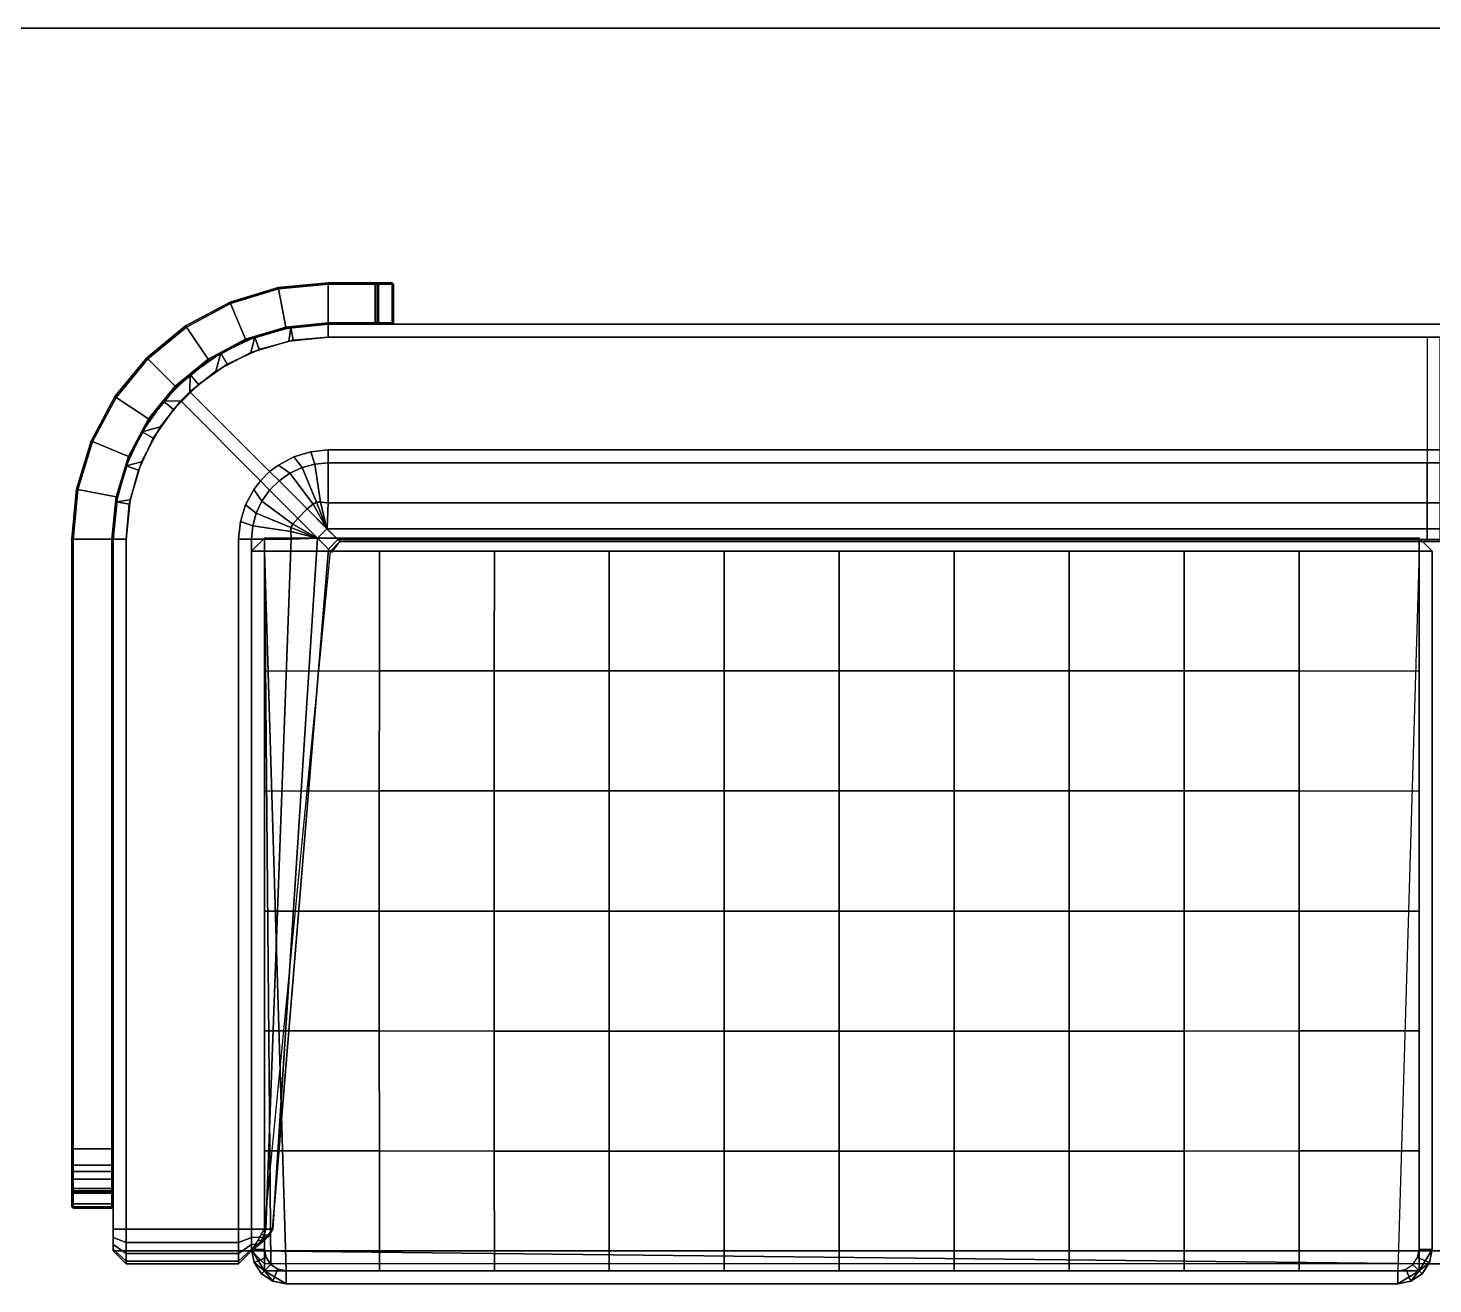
# Model space of a CAD drawing. Header units: feet. Extents: x 1888 to 2477, y 2252 to 2616.
# Drawn here: x 1942.12 to 1989.52, y 2399.86 to 2442.23 of the extents above; entities that cross this region are included whole.
import ezdxf
from ezdxf.enums import TextEntityAlignment as Align

# ---------------------------------------------------------------- set-up
doc = ezdxf.new("R2010")
doc.units = ezdxf.units.FT
for name, color, linetype in [('A-FURN-3-NODE', 7, 'Continuous'), ('A-FURN-3-SEAT-CUSHION', 96, 'Continuous'), ('A-FURN-3-SEAT-CUSHION-SEAM', 98, 'Continuous'), ('A-FURN-3-SEAT-FRAME', 254, 'Continuous'), ('A-FURN-3-SEAT-FRAME-TRIM', 250, 'Continuous'), ('A-FURN-HAWORTH-ATT', 7, 'Continuous')]:
    doc.layers.add(name, color=color, linetype=linetype)
doc.styles.get("Standard").update_dxf_attribs({"font": 'arial.ttf'})

# ---------------------------------------------------------------- blocks, each defined once
blk = doc.blocks.new('sofa')
at = {"layer": 'A-FURN-3-NODE'}
for p in [(-30.33, 27.193, -0.92), (-38.406, 20.973, -0.92), (-38.406, 1.645, -0.92)]:
    blk.add_point(p, dxfattribs=at)
at = {"layer": 'A-FURN-3-SEAT-CUSHION'}
for points in [[(22.225, 27.193, 26.216), (22.225, 27.193, 3.869), (-22.975, 27.193, 3.869), (-22.975, 27.193, 26.216)], [(-0.6, 21.004, 14.234), (-0.6, 21.004, 8.484), (-34.031, 21.004, 8.484), (-34.031, 21.004, 14.234)], [(-33.406, -0.208, 8.109), (-34.031, 20.629, 8.109), (-0.6, 20.629, 8.109), (-1.225, -0.208, 8.109)], [(-34.031, 20.629, 8.109), (-33.406, -0.208, 8.109), (-33.645, -0.161, 8.109), (-33.848, -0.025, 8.109)], [(-33.848, -0.025, 8.109), (-33.984, 0.178, 8.109), (-34.031, 0.417, 8.109), (-34.031, 20.629, 8.109)], [(-34.031, 0.375, 3.494), (-34.406, 0.375, 3.869), (-34.781, 0.375, 3.494), (-34.031, 0.375, 3.494)], [(-34.406, 0.375, 3.869), (-0.375, 0, 3.869), (-0.375, 0, 8.109), (-34.406, 0.375, 8.109)]]:
    blk.add_3dface(points, dxfattribs=at)
for points, invisible_edges in [([(34.734, 26.035, 3.494), (-35.109, 26.035, 3.494), (-34.185, 26.466, 3.494), (33.81, 26.466, 3.494)], 5), ([(-33.326, 26.706, 26.591), (-34.423, 26.373, 26.591), (-33.175, 23.357, 26.591), (-32.691, 23.505, 26.591)], 10), ([(33.81, 26.466, 3.494), (-34.185, 26.466, 3.494), (-33.201, 26.729, 3.494), (32.826, 26.729, 3.494)], 5), ([(-32.186, 26.818, 26.591), (-33.326, 26.706, 26.591), (-32.691, 23.505, 26.591), (-32.187, 23.555, 26.591)], 10), ([(-32.186, 26.818, 26.591), (-32.187, 23.555, 26.591), (-0.375, 23.555, 26.591), (-0.375, 26.818, 26.591)], 5), ([(35.568, 25.451, 3.494), (-35.943, 25.451, 3.494), (-35.109, 26.035, 3.494), (34.734, 26.035, 3.494)], 5), ([(-34.423, 26.373, 26.591), (-35.433, 25.833, 26.591), (-33.622, 23.119, 26.591), (-33.175, 23.357, 26.591)], 10), ([(-35.433, 25.833, 26.591), (-36.187, 25.239, 26.591), (-33.881, 22.931, 26.591), (-33.622, 23.119, 26.591)], 8), ([(36.289, 24.73, 3.494), (-36.664, 24.73, 3.494), (-35.943, 25.451, 3.494), (35.568, 25.451, 3.494)], 5), ([(-36.452, 24.974, 26.591), (-37.046, 24.22, 26.591), (-34.337, 22.409, 26.591), (-34.147, 22.666, 26.591)], 2), ([(36.873, 23.896, 3.494), (-37.248, 23.896, 3.494), (-36.664, 24.73, 3.494), (36.289, 24.73, 3.494)], 5), ([(-37.046, 24.22, 26.591), (-37.586, 23.21, 26.591), (-34.578, 21.963, 26.591), (-34.337, 22.409, 26.591)], 10), ([(37.304, 22.972, 3.494), (-37.679, 22.972, 3.494), (-37.248, 23.896, 3.494), (36.873, 23.896, 3.494)], 5), ([(-37.586, 23.21, 26.591), (-37.919, 22.113, 26.591), (-34.728, 21.48, 26.591), (-34.578, 21.963, 26.591)], 10), ([(37.567, 21.988, 3.494), (-37.942, 21.988, 3.494), (-37.679, 22.972, 3.494), (37.304, 22.972, 3.494)], 5), ([(-37.919, 22.113, 26.591), (-38.031, 20.973, 26.591), (-34.781, 20.976, 26.591), (-34.728, 21.48, 26.591)], 10), ([(37.656, 20.973, 3.494), (-38.031, 20.973, 3.494), (-37.942, 21.988, 3.494), (37.567, 21.988, 3.494)], 5), ([(-38.031, 1, 26.591), (-34.781, 1, 26.591), (-34.781, 20.976, 26.591), (-38.031, 20.973, 26.591)], 4), ([(37.656, 0.375, 3.494), (-38.031, 0.375, 3.494), (-38.031, 20.973, 3.494), (37.656, 20.973, 3.494)], 4), ([(-38.406, 12.562, 3.869), (-38.406, 0.375, 3.869), (-38.406, 1, 26.216), (-38.406, 12.562, 26.216)], 2), ([(-38.406, 0.558, 26.033), (-38.406, 0.761, 26.169), (-38.406, 1, 26.216), (-38.406, 0.375, 3.869)], 12), ([(-38.406, 0.375, 3.869), (-38.406, 0.375, 25.591), (-38.406, 0.423, 25.83), (-38.406, 0.558, 26.033)], 8)]:
    blk.add_3dface(points, dxfattribs=dict(at, invisible_edges=invisible_edges))
at = {"layer": 'A-FURN-3-SEAT-CUSHION-SEAM'}
for points in [[(-22.975, 27.193, 3.869), (-23.35, 27.193, 3.869), (-23.35, 27.193, 26.216), (-22.975, 27.193, 26.216)], [(-34.147, 22.666, 26.591), (-33.881, 22.931, 26.591), (-36.187, 25.239, 26.591), (-36.452, 24.974, 26.591)], [(-34.406, 20.629, 14.234), (-34.031, 21.004, 14.234), (-34.031, 21.004, 8.484), (-34.406, 20.629, 8.484)], [(-0.6, 21.004, 14.234), (-0.225, 20.629, 14.234), (-0.225, 20.629, 8.484), (-0.6, 21.004, 8.484)], [(-38.406, 12.937, 3.869), (-38.406, 12.562, 3.869), (-38.406, 12.562, 26.216), (-38.406, 12.937, 26.216)], [(-38.031, 0.375, 3.494), (-38.031, 0, 3.869), (-38.406, 0.375, 3.869)], [(-34.781, 0, 3.869), (-38.031, 0, 3.869), (-38.031, 0.375, 3.494), (-34.781, 0.375, 3.494)], [(-34.406, 0.375, 3.869), (-34.781, 0, 3.869), (-34.781, 0.375, 3.494)], [(-34.031, 0.375, 3.494), (-34.031, 0, 3.869), (-34.406, 0.375, 3.869)], [(-34.406, 0.375, 3.869), (-34.031, 0, 3.869), (-34.031, 0, 8.109), (-34.406, 0.375, 8.109)], [(33.656, 0, 3.869), (-34.031, 0, 3.869), (-34.031, 0.375, 3.494), (33.656, 0.375, 3.494)], [(-0.375, 0, 3.869), (0, 0, 3.869), (0, 0, 8.109), (-0.375, 0, 8.109)]]:
    blk.add_3dface(points, dxfattribs=at)
at = {"layer": 'A-FURN-3-SEAT-FRAME'}
for points in [[(-30.731, 28.397, 24.581), (-30.771, 28.357, 24.581), (-30.821, 28.357, 24.621), (-30.821, 28.397, 24.661)], [(-30.821, 27.233, 24.621), (-30.821, 28.357, 24.621), (-30.771, 28.357, 24.581), (-30.771, 27.233, 24.581)], [(-30.771, 28.357, 24.581), (-30.731, 28.397, 24.581), (-30.731, 28.397, -0.76), (-30.771, 28.357, -0.76)], [(-30.731, 28.357, -0.8), (-30.771, 28.357, -0.76), (-30.731, 28.397, -0.76)], [(-30.771, 28.357, -0.76), (-30.771, 27.233, -0.76), (-30.771, 27.233, 24.581), (-30.771, 28.357, 24.581)], [(-30.771, 27.233, -0.76), (-30.771, 28.357, -0.76), (-30.731, 28.357, -0.8), (-30.731, 27.233, -0.8)], [(-30.33, 28.357, -0.8), (-30.731, 28.357, -0.8), (-30.731, 28.397, -0.76), (-30.33, 28.397, -0.76)], [(-30.33, 28.357, 25.103), (-30.29, 28.357, 25.063), (-30.33, 28.397, 25.063)], [(-30.33, 28.397, 25.063), (-30.29, 28.357, 25.063), (-30.29, 28.357, -0.76), (-30.33, 28.397, -0.76)], [(-30.33, 28.397, -0.76), (-30.29, 28.357, -0.76), (-30.33, 28.357, -0.8), (-30.33, 28.397, -0.76)], [(-30.29, 28.357, 25.063), (-30.33, 28.357, 25.103), (-30.33, 27.233, 25.103), (-30.29, 27.233, 25.063)], [(-30.29, 28.357, -0.76), (-30.29, 27.233, -0.76), (-30.33, 27.233, -0.8), (-30.33, 28.357, -0.8)], [(-30.29, 28.357, -0.76), (-30.29, 28.357, 25.063), (-30.29, 27.233, 25.063), (-30.29, 27.233, -0.76)], [(-30.821, 27.193, 24.661), (-30.821, 27.233, 24.621), (-30.771, 27.233, 24.581), (-30.731, 27.193, 24.581)], [(-30.771, 27.233, -0.76), (-30.731, 27.193, -0.76), (-30.731, 27.193, 24.581), (-30.771, 27.233, 24.581)], [(-30.731, 27.193, -0.76), (-30.771, 27.233, -0.76), (-30.731, 27.233, -0.8)], [(-30.33, 27.193, -0.76), (-30.731, 27.193, -0.76), (-30.731, 27.233, -0.8), (-30.33, 27.233, -0.8)], [(-30.33, 27.193, 25.063), (-30.29, 27.233, 25.063), (-30.33, 27.233, 25.103)], [(-30.33, 27.193, -0.76), (-30.29, 27.233, -0.76), (-30.29, 27.233, 25.063), (-30.33, 27.193, 25.063)], [(-30.29, 27.233, -0.76), (-30.33, 27.193, -0.76), (-30.33, 27.233, -0.8)], [(-39.61, 2.047, -0.76), (-39.57, 2.087, -0.76), (-39.57, 2.047, -0.8), (-39.61, 2.047, -0.76)], [(-39.57, 2.047, -0.8), (-39.57, 1.645, -0.8), (-39.61, 1.645, -0.76), (-39.61, 2.047, -0.76)], [(-39.57, 2.087, -0.76), (-38.446, 2.087, -0.76), (-38.446, 2.047, -0.8), (-39.57, 2.047, -0.8)], [(-38.446, 2.087, -0.76), (-38.406, 2.047, -0.76), (-38.446, 2.047, -0.8)], [(-38.406, 2.047, -0.76), (-38.406, 1.645, -0.76), (-38.446, 1.645, -0.8), (-38.446, 2.047, -0.8)], [(-39.57, 1.645, -0.8), (-39.57, 1.605, -0.76), (-39.61, 1.645, -0.76)], [(-38.446, 1.605, -0.76), (-39.57, 1.605, -0.76), (-39.57, 1.645, -0.8), (-38.446, 1.645, -0.8)], [(-38.406, 1.645, -0.76), (-38.446, 1.605, -0.76), (-38.446, 1.645, -0.8)]]:
    blk.add_3dface(points, dxfattribs=at)
at = {"layer": 'A-FURN-3-SEAT-FRAME-TRIM'}
for points in [[(-30.731, 28.397, -0.84), (-30.771, 28.357, -0.84), (-30.731, 28.357, -0.8), (-30.731, 28.397, -0.84)], [(-30.731, 28.397, -0.92), (-30.771, 28.357, -0.92), (-30.771, 28.357, -0.84), (-30.731, 28.397, -0.84)], [(-30.731, 28.357, -0.8), (-30.771, 28.357, -0.84), (-30.771, 27.233, -0.84), (-30.731, 27.233, -0.8)], [(-30.771, 28.357, -0.84), (-30.771, 28.357, -0.92), (-30.771, 27.233, -0.92), (-30.771, 27.233, -0.84)], [(-30.731, 28.397, -0.84), (-30.731, 28.357, -0.8), (-30.33, 28.357, -0.8), (-30.33, 28.397, -0.84)], [(-30.731, 28.397, -0.84), (-30.33, 28.397, -0.84), (-30.33, 28.397, -0.92), (-30.731, 28.397, -0.92)], [(-30.33, 28.357, -0.8), (-30.29, 28.357, -0.84), (-30.33, 28.397, -0.84)], [(-30.29, 28.357, -0.92), (-30.33, 28.397, -0.92), (-30.33, 28.397, -0.84), (-30.29, 28.357, -0.84)], [(-30.33, 27.233, -0.8), (-30.29, 27.233, -0.84), (-30.29, 28.357, -0.84), (-30.33, 28.357, -0.8)], [(-30.29, 28.357, -0.84), (-30.29, 27.233, -0.84), (-30.29, 27.233, -0.92), (-30.29, 28.357, -0.92)], [(-30.731, 27.233, -0.8), (-30.771, 27.233, -0.84), (-30.731, 27.193, -0.84), (-30.731, 27.233, -0.8)], [(-30.731, 27.193, -0.84), (-30.771, 27.233, -0.84), (-30.771, 27.233, -0.92), (-30.731, 27.193, -0.92)], [(-30.731, 27.233, -0.8), (-30.731, 27.193, -0.84), (-30.33, 27.193, -0.84), (-30.33, 27.233, -0.8)], [(-30.731, 27.193, -0.92), (-30.33, 27.193, -0.92), (-30.33, 27.193, -0.84), (-30.731, 27.193, -0.84)], [(-30.33, 27.233, -0.8), (-30.33, 27.193, -0.84), (-30.29, 27.233, -0.84), (-30.33, 27.233, -0.8)], [(-30.29, 27.233, -0.84), (-30.33, 27.193, -0.84), (-30.33, 27.193, -0.92), (-30.29, 27.233, -0.92)], [(-39.57, 2.047, -0.8), (-39.57, 2.087, -0.84), (-39.61, 2.047, -0.84)], [(-39.57, 2.087, -0.92), (-39.61, 2.047, -0.92), (-39.61, 2.047, -0.84), (-39.57, 2.087, -0.84)], [(-39.61, 1.645, -0.84), (-39.57, 1.645, -0.8), (-39.57, 2.047, -0.8), (-39.61, 2.047, -0.84)], [(-39.61, 1.645, -0.84), (-39.61, 2.047, -0.84), (-39.61, 2.047, -0.92), (-39.61, 1.645, -0.92)], [(-38.446, 2.047, -0.8), (-38.446, 2.087, -0.84), (-39.57, 2.087, -0.84), (-39.57, 2.047, -0.8)], [(-39.57, 2.087, -0.84), (-38.446, 2.087, -0.84), (-38.446, 2.087, -0.92), (-39.57, 2.087, -0.92)], [(-38.446, 2.047, -0.8), (-38.406, 2.047, -0.84), (-38.446, 2.087, -0.84), (-38.446, 2.047, -0.8)], [(-38.446, 2.087, -0.84), (-38.406, 2.047, -0.84), (-38.406, 2.047, -0.92), (-38.446, 2.087, -0.92)], [(-38.446, 1.645, -0.8), (-38.406, 1.645, -0.84), (-38.406, 2.047, -0.84), (-38.446, 2.047, -0.8)], [(-38.406, 1.645, -0.92), (-38.406, 2.047, -0.92), (-38.406, 2.047, -0.84), (-38.406, 1.645, -0.84)], [(-39.61, 1.645, -0.84), (-39.57, 1.605, -0.84), (-39.57, 1.645, -0.8), (-39.61, 1.645, -0.84)], [(-39.61, 1.645, -0.92), (-39.57, 1.605, -0.92), (-39.57, 1.605, -0.84), (-39.61, 1.645, -0.84)], [(-39.57, 1.645, -0.8), (-39.57, 1.605, -0.84), (-38.446, 1.605, -0.84), (-38.446, 1.645, -0.8)], [(-38.446, 1.645, -0.8), (-38.446, 1.605, -0.84), (-38.406, 1.645, -0.84), (-38.446, 1.645, -0.8)], [(-38.406, 1.645, -0.84), (-38.446, 1.605, -0.84), (-38.446, 1.605, -0.92), (-38.406, 1.645, -0.92)], [(-39.57, 1.605, -0.84), (-39.57, 1.605, -0.92), (-38.446, 1.605, -0.92), (-38.446, 1.605, -0.84)]]:
    blk.add_3dface(points, dxfattribs=at)
at = {"layer": 'A-FURN-HAWORTH-ATT', "flags": 1}
for tag, p in [('HAWPN', (-0.354, 13.907, -0.92)), ('HAWPN', (-0.354, 13.907, -0.92)), ('HAWMC', (-0.188, 13.907, -0.92)), ('HAWMC', (-0.188, 13.907, -0.92))]:
    blk.add_attdef(tag, text='', height=0.1, rotation=270, dxfattribs=at).set_placement(p, align=Align.TOP_CENTER)
at = {"layer": 'A-FURN-3-SEAT-CUSHION'}
mesh = blk.add_polymesh((2, 12), dxfattribs=at)
for k, corner in enumerate([(-38.406, 12.937, 26.216), (-38.406, 20.973, 26.216), (-38.312, 22.053, 26.216), (-38.031, 23.1, 26.216), (-37.573, 24.083, 26.216), (-36.951, 24.971, 26.216), (-36.184, 25.738, 26.216), (-35.296, 26.36, 26.216), (-34.313, 26.818, 26.216), (-33.266, 27.099, 26.216), (-32.186, 27.193, 26.216), (-23.35, 27.193, 26.216), (-38.406, 12.937, 3.869), (-38.406, 20.973, 3.869), (-38.312, 22.053, 3.869), (-38.031, 23.1, 3.869), (-37.573, 24.083, 3.869), (-36.951, 24.971, 3.869), (-36.184, 25.738, 3.869), (-35.296, 26.36, 3.869), (-34.313, 26.818, 3.869), (-33.266, 27.099, 3.869), (-32.186, 27.193, 3.869), (-23.35, 27.193, 3.869)]):
    mesh.set_mesh_vertex(divmod(k, 12), corner)
mesh = blk.add_polymesh((6, 6), dxfattribs=at)
for k, corner in enumerate([(-33.607, 22.663, 26.216), (-32.791, 21.847, 23.524), (-32.219, 21.275, 20.701), (-31.903, 20.959, 17.811), (-31.845, 20.901, 14.887), (-31.845, 20.901, 12.887), (-33.291, 22.883, 26.216), (-32.622, 21.989, 23.524), (-32.22, 21.276, 20.709), (-31.903, 20.959, 17.811), (-31.845, 20.901, 14.887), (-31.845, 20.901, 12.887), (-32.942, 23.046, 26.216), (-32.527, 22.041, 23.524), (-32.22, 21.276, 20.709), (-31.903, 20.959, 17.811), (-31.845, 20.901, 14.887), (-31.845, 20.901, 12.887), (-32.57, 23.146, 26.216), (-32.412, 22.041, 23.524), (-32.22, 21.276, 20.709), (-31.903, 20.959, 17.811), (-31.845, 20.901, 14.887), (-31.845, 20.901, 12.887), (-32.186, 23.18, 26.216), (-32.186, 22.028, 23.528), (-32.219, 21.275, 20.701), (-31.903, 20.959, 17.811), (-31.845, 20.901, 14.887), (-31.845, 20.901, 12.887), (-0.375, 23.18, 26.216), (-0.375, 22.028, 23.528), (-0.375, 21.275, 20.705), (-0.375, 20.959, 17.811), (-0.375, 20.901, 14.887), (-0.375, 20.901, 12.887)]):
    mesh.set_mesh_vertex(divmod(k, 6), corner)
mesh = blk.add_polymesh((10, 5), dxfattribs=at)
for k, corner in enumerate([(-34.406, 0.375, 25.591), (-34.404, 0.374, 22.752), (-34.402, 0.372, 19.913), (-34.399, 0.371, 17.073), (-34.406, 0.375, 14.225), (-34.406, 0.423, 25.83), (-34.334, 0.439, 22.968), (-34.288, 0.475, 20.081), (-34.277, 0.511, 17.194), (-34.306, 0.527, 14.328), (-34.406, 0.558, 26.033), (-34.196, 0.578, 23.152), (-34.094, 0.622, 20.234), (-34.1, 0.665, 17.314), (-34.214, 0.685, 14.422), (-34.406, 0.761, 26.169), (-34.059, 0.774, 23.279), (-33.9, 0.802, 20.354), (-33.923, 0.83, 17.423), (-34.123, 0.842, 14.515), (-34.406, 1, 26.216), (-33.989, 1, 23.333), (-33.787, 1, 20.427), (-33.801, 1, 17.513), (-34.031, 1, 14.609), (-34.406, 20.973, 26.216), (-33.254, 20.973, 23.527), (-32.493, 21.004, 20.709), (-32.176, 20.687, 17.811), (-32.118, 20.629, 14.887), (-34.37, 21.356, 26.216), (-33.264, 21.199, 23.524), (-32.493, 21.004, 20.709), (-32.176, 20.687, 17.811), (-32.118, 20.629, 14.887), (-34.268, 21.728, 26.216), (-33.263, 21.313, 23.524), (-32.493, 21.004, 20.709), (-32.176, 20.687, 17.811), (-32.118, 20.629, 14.887), (-34.103, 22.076, 26.216), (-33.209, 21.407, 23.524), (-32.493, 21.004, 20.709), (-32.176, 20.687, 17.811), (-32.118, 20.629, 14.887), (-33.88, 22.391, 26.216), (-33.064, 21.575, 23.524), (-32.493, 21.004, 20.709), (-32.176, 20.687, 17.811), (-32.118, 20.629, 14.887)]):
    mesh.set_mesh_vertex(divmod(k, 5), corner)
mesh = blk.add_polymesh((12, 2), dxfattribs=at)
for k, corner in enumerate([(-34.406, 20.629, 14.234), (-34.406, 20.629, 8.484), (-34.406, 0.417, 14.234), (-34.406, 0.417, 8.484), (-34.33, 0.034, 14.234), (-34.33, 0.034, 8.484), (-34.113, -0.29, 14.234), (-34.113, -0.29, 8.484), (-33.789, -0.507, 14.234), (-33.789, -0.507, 8.484), (-33.406, -0.583, 14.234), (-33.406, -0.583, 8.484), (-1.225, -0.583, 14.234), (-1.225, -0.583, 8.484), (-0.842, -0.507, 14.234), (-0.842, -0.507, 8.484), (-0.518, -0.29, 14.234), (-0.518, -0.29, 8.484), (-0.301, 0.034, 14.234), (-0.301, 0.034, 8.484), (-0.225, 0.417, 14.234), (-0.225, 0.417, 8.484), (-0.225, 20.629, 14.234), (-0.225, 20.629, 8.484)]):
    mesh.set_mesh_vertex(divmod(k, 2), corner)
mesh = blk.add_polymesh((7, 11), dxfattribs=at)
for k, corner in enumerate([(-0.6, 20.629, 14.609), (-4.078, 20.629, 14.609), (-7.406, 20.629, 14.609), (-10.734, 20.629, 14.609), (-14.063, 20.629, 14.609), (-17.391, 20.629, 14.609), (-20.719, 20.629, 14.609), (-24.047, 20.629, 14.609), (-27.375, 20.629, 14.609), (-30.703, 20.629, 14.609), (-34.031, 20.629, 14.609), (-0.6, 17.156, 14.609), (-4.077, 17.157, 14.674), (-7.405, 17.158, 14.748), (-10.733, 17.16, 14.818), (-14.062, 17.161, 14.869), (-17.391, 17.162, 14.887), (-20.719, 17.161, 14.869), (-24.048, 17.16, 14.818), (-27.376, 17.158, 14.748), (-30.704, 17.157, 14.674), (-34.031, 17.156, 14.609), (-0.6, 13.683, 14.609), (-4.076, 13.684, 14.757), (-7.403, 13.685, 14.883), (-10.732, 13.686, 14.979), (-14.061, 13.687, 15.038), (-17.391, 13.688, 15.054), (-20.72, 13.687, 15.038), (-24.05, 13.686, 14.979), (-27.378, 13.685, 14.883), (-30.706, 13.684, 14.757), (-34.031, 13.683, 14.609), (-0.6, 10.21, 14.609), (-4.075, 10.21, 14.798), (-7.402, 10.21, 14.943), (-10.731, 10.21, 15.043), (-14.06, 10.21, 15.098), (-17.391, 10.21, 15.109), (-20.721, 10.21, 15.098), (-24.051, 10.21, 15.043), (-27.379, 10.21, 14.943), (-30.706, 10.21, 14.798), (-34.031, 10.21, 14.609), (-0.6, 6.737, 14.609), (-4.076, 6.737, 14.757), (-7.403, 6.736, 14.883), (-10.732, 6.734, 14.979), (-14.061, 6.733, 15.038), (-17.391, 6.733, 15.054), (-20.72, 6.733, 15.038), (-24.05, 6.734, 14.979), (-27.378, 6.736, 14.883), (-30.706, 6.737, 14.757), (-34.031, 6.737, 14.609), (-0.6, 3.265, 14.609), (-4.077, 3.264, 14.674), (-7.405, 3.263, 14.748), (-10.733, 3.261, 14.818), (-14.062, 3.259, 14.869), (-17.391, 3.259, 14.887), (-20.719, 3.259, 14.869), (-24.048, 3.261, 14.818), (-27.376, 3.263, 14.748), (-30.704, 3.264, 14.674), (-34.031, 3.265, 14.609), (-0.6, -0.208, 14.609), (-4.078, -0.208, 14.609), (-7.406, -0.208, 14.609), (-10.734, -0.208, 14.609), (-14.063, -0.208, 14.609), (-17.391, -0.208, 14.609), (-20.719, -0.208, 14.609), (-24.047, -0.208, 14.609), (-27.375, -0.208, 14.609), (-30.703, -0.208, 14.609), (-34.031, -0.208, 14.609)]):
    mesh.set_mesh_vertex(divmod(k, 11), corner)
mesh = blk.add_polymesh((6, 2), dxfattribs=at)
for k, corner in enumerate([(-34.781, 1, 26.591), (-38.031, 1, 26.591), (-34.781, 0.617, 26.515), (-38.031, 0.617, 26.515), (-34.781, 0.293, 26.298), (-38.031, 0.293, 26.298), (-34.781, 0.076, 25.974), (-38.031, 0.076, 25.974), (-34.781, 0, 25.591), (-38.031, 0, 25.591), (-34.781, 0, 3.869), (-38.031, 0, 3.869)]):
    mesh.set_mesh_vertex(divmod(k, 2), corner)
at = {"layer": 'A-FURN-3-SEAT-CUSHION-SEAM'}
mesh = blk.add_polymesh((32, 2), dxfattribs=at)
for k, corner in enumerate([(-38.406, 0.375, 3.869), (-38.031, 0, 3.869), (-38.406, 0.375, 25.591), (-38.031, 0, 25.591), (-38.406, 0.423, 25.83), (-38.031, 0.076, 25.974), (-38.406, 0.558, 26.033), (-38.031, 0.293, 26.298), (-38.406, 0.761, 26.169), (-38.031, 0.617, 26.515), (-38.406, 1, 26.216), (-38.031, 1, 26.591), (-38.406, 20.973, 26.216), (-38.031, 20.973, 26.591), (-38.312, 22.053, 26.216), (-37.919, 22.113, 26.591), (-38.031, 23.1, 26.216), (-37.586, 23.21, 26.591), (-37.573, 24.083, 26.216), (-37.046, 24.22, 26.591), (-36.951, 24.971, 26.216), (-36.452, 24.974, 26.591), (-36.184, 25.738, 26.216), (-36.187, 25.239, 26.591), (-35.296, 26.36, 26.216), (-35.433, 25.833, 26.591), (-34.313, 26.818, 26.216), (-34.423, 26.373, 26.591), (-33.266, 27.099, 26.216), (-33.326, 26.706, 26.591), (-32.186, 27.193, 26.216), (-32.186, 26.818, 26.591), (31.811, 27.193, 26.216), (31.811, 26.818, 26.591), (32.891, 27.099, 26.216), (32.951, 26.706, 26.591), (33.938, 26.818, 26.216), (34.048, 26.373, 26.591), (34.921, 26.36, 26.216), (35.058, 25.833, 26.591), (35.809, 25.738, 26.216), (35.811, 25.239, 26.591), (36.576, 24.971, 26.216), (36.077, 24.974, 26.591), (37.198, 24.083, 26.216), (36.671, 24.22, 26.591), (37.656, 23.1, 26.216), (37.211, 23.21, 26.591), (37.937, 22.053, 26.216), (37.544, 22.113, 26.591), (38.031, 20.973, 26.216), (37.656, 20.973, 26.591), (38.031, 1, 26.216), (37.656, 1, 26.591), (38.031, 0.761, 26.169), (37.656, 0.617, 26.515), (38.031, 0.558, 26.033), (37.656, 0.293, 26.298), (38.031, 0.423, 25.83), (37.656, 0.076, 25.974), (38.031, 0.375, 25.591), (37.656, 0, 25.591), (38.031, 0.375, 3.869), (37.656, 0, 3.869)]):
    mesh.set_mesh_vertex(divmod(k, 2), corner)
mesh = blk.add_polymesh((22, 2), dxfattribs=at)
for k, corner in enumerate([(-38.031, 0.375, 3.494), (-38.406, 0.375, 3.869), (-38.031, 20.973, 3.494), (-38.406, 20.973, 3.869), (-37.942, 21.988, 3.494), (-38.312, 22.053, 3.869), (-37.679, 22.972, 3.494), (-38.031, 23.1, 3.869), (-37.248, 23.896, 3.494), (-37.573, 24.083, 3.869), (-36.664, 24.73, 3.494), (-36.951, 24.971, 3.869), (-35.943, 25.451, 3.494), (-36.184, 25.738, 3.869), (-35.109, 26.035, 3.494), (-35.296, 26.36, 3.869), (-34.185, 26.466, 3.494), (-34.313, 26.818, 3.869), (-33.201, 26.729, 3.494), (-33.266, 27.099, 3.869), (-32.186, 26.818, 3.494), (-32.186, 27.193, 3.869), (31.811, 26.818, 3.494), (31.811, 27.193, 3.869), (32.826, 26.729, 3.494), (32.891, 27.099, 3.869), (33.81, 26.466, 3.494), (33.938, 26.818, 3.869), (34.734, 26.035, 3.494), (34.921, 26.36, 3.869), (35.568, 25.451, 3.494), (35.809, 25.738, 3.869), (36.289, 24.73, 3.494), (36.576, 24.971, 3.869), (36.873, 23.896, 3.494), (37.198, 24.083, 3.869), (37.304, 22.972, 3.494), (37.656, 23.1, 3.869), (37.567, 21.988, 3.494), (37.937, 22.053, 3.869), (37.656, 20.973, 3.494), (38.031, 20.973, 3.869), (37.656, 0.375, 3.494), (38.031, 0.375, 3.869)]):
    mesh.set_mesh_vertex(divmod(k, 2), corner)
mesh = blk.add_polymesh((8, 2), dxfattribs=at)
for k, corner in enumerate([(0, 26.818, 26.591), (-0.375, 26.818, 26.591), (0, 23.555, 26.591), (-0.375, 23.555, 26.591), (0, 23.18, 26.216), (-0.375, 23.18, 26.216), (0, 22.028, 23.528), (-0.375, 22.028, 23.528), (0, 21.275, 20.705), (-0.375, 21.275, 20.705), (0, 20.959, 17.811), (-0.375, 20.959, 17.811), (0, 20.901, 14.887), (-0.375, 20.901, 14.887), (0, 20.901, 12.887), (-0.375, 20.901, 12.887)]):
    mesh.set_mesh_vertex(divmod(k, 2), corner)
mesh = blk.add_polymesh((32, 2), dxfattribs=at)
for k, corner in enumerate([(-34.781, 0, 3.869), (-34.406, 0.375, 3.869), (-34.781, 0, 25.591), (-34.406, 0.375, 25.591), (-34.781, 0.076, 25.974), (-34.406, 0.423, 25.83), (-34.781, 0.293, 26.298), (-34.406, 0.558, 26.033), (-34.781, 0.617, 26.515), (-34.406, 0.761, 26.169), (-34.781, 1, 26.591), (-34.406, 1, 26.216), (-34.781, 20.976, 26.591), (-34.406, 20.973, 26.216), (-34.728, 21.48, 26.591), (-34.37, 21.356, 26.216), (-34.578, 21.963, 26.591), (-34.268, 21.728, 26.216), (-34.337, 22.409, 26.591), (-34.103, 22.076, 26.216), (-34.147, 22.666, 26.591), (-33.88, 22.391, 26.216), (-33.881, 22.931, 26.591), (-33.607, 22.663, 26.216), (-33.622, 23.119, 26.591), (-33.291, 22.883, 26.216), (-33.175, 23.357, 26.591), (-32.942, 23.046, 26.216), (-32.691, 23.505, 26.591), (-32.57, 23.146, 26.216), (-32.187, 23.555, 26.591), (-32.186, 23.18, 26.216), (31.812, 23.555, 26.591), (31.811, 23.18, 26.216), (32.316, 23.505, 26.591), (32.195, 23.146, 26.216), (32.8, 23.357, 26.591), (32.567, 23.046, 26.216), (33.247, 23.119, 26.591), (32.916, 22.883, 26.216), (33.506, 22.931, 26.591), (33.232, 22.663, 26.216), (33.772, 22.666, 26.591), (33.505, 22.391, 26.216), (33.962, 22.409, 26.591), (33.728, 22.076, 26.216), (34.203, 21.963, 26.591), (33.892, 21.728, 26.216), (34.353, 21.48, 26.591), (33.995, 21.356, 26.216), (34.406, 20.976, 26.591), (34.031, 20.973, 26.216), (34.406, 1, 26.591), (34.031, 1, 26.216), (34.406, 0.617, 26.515), (34.031, 0.761, 26.169), (34.406, 0.293, 26.298), (34.031, 0.558, 26.033), (34.406, 0.076, 25.974), (34.031, 0.423, 25.83), (34.406, 0, 25.591), (34.031, 0.375, 25.591), (34.406, 0, 3.869), (34.031, 0.375, 3.869)]):
    mesh.set_mesh_vertex(divmod(k, 2), corner)
mesh = blk.add_polymesh((6, 2), dxfattribs=at)
for k, corner in enumerate([(-32.079, 20.589, 12.888), (-31.845, 20.901, 12.887), (-32.118, 20.629, 14.887), (-31.845, 20.901, 14.887), (-32.176, 20.687, 17.815), (-31.903, 20.959, 17.815), (-32.493, 21.004, 20.709), (-32.22, 21.276, 20.709), (-33.064, 21.575, 23.524), (-32.791, 21.847, 23.524), (-33.88, 22.391, 26.216), (-33.607, 22.663, 26.216)]):
    mesh.set_mesh_vertex(divmod(k, 2), corner)
mesh = blk.add_polymesh((16, 2), dxfattribs=at)
for k, corner in enumerate([(-0.6, 21.004, 14.234), (-0.6, 20.629, 14.609), (-0.225, 20.629, 14.234), (-0.6, 20.629, 14.609), (-0.225, 0.417, 14.234), (-0.6, -0.208, 14.609), (-0.301, 0.034, 14.234), (-0.6, -0.208, 14.609), (-0.518, -0.29, 14.234), (-0.6, -0.208, 14.609), (-0.842, -0.507, 14.234), (-0.6, -0.208, 14.609), (-1.225, -0.583, 14.234), (-0.6, -0.208, 14.609), (-33.406, -0.583, 14.234), (-34.031, -0.208, 14.609), (-33.789, -0.507, 14.234), (-34.031, -0.208, 14.609), (-34.113, -0.29, 14.234), (-34.031, -0.208, 14.609), (-34.33, 0.034, 14.234), (-34.031, -0.208, 14.609), (-34.406, 0.417, 14.234), (-34.031, -0.208, 14.609), (-34.406, 20.629, 14.234), (-34.031, 20.629, 14.609), (-34.031, 21.004, 14.234), (-34.031, 20.629, 14.609), (-0.6, 21.004, 14.234), (-0.6, 20.629, 14.609), (-0.6, 21.004, 14.234), (-0.6, 20.629, 14.609)]):
    mesh.set_mesh_vertex(divmod(k, 2), corner)
mesh = blk.add_polymesh((16, 2), dxfattribs=at)
for k, corner in enumerate([(-0.6, 20.629, 8.109), (-0.225, 20.629, 8.484), (-0.6, 0.417, 8.109), (-0.225, 0.417, 8.484), (-0.648, 0.178, 8.109), (-0.301, 0.034, 8.484), (-0.783, -0.025, 8.109), (-0.518, -0.29, 8.484), (-0.986, -0.161, 8.109), (-0.842, -0.507, 8.484), (-1.225, -0.208, 8.109), (-1.225, -0.583, 8.484), (-33.406, -0.208, 8.109), (-33.406, -0.583, 8.484), (-33.645, -0.161, 8.109), (-33.789, -0.507, 8.484), (-33.848, -0.025, 8.109), (-34.113, -0.29, 8.484), (-33.984, 0.178, 8.109), (-34.33, 0.034, 8.484), (-34.031, 0.417, 8.109), (-34.406, 0.417, 8.484), (-34.031, 20.629, 8.109), (-34.406, 20.629, 8.484), (-34.031, 20.629, 8.109), (-34.031, 21.004, 8.484), (-0.6, 20.629, 8.109), (-0.6, 21.004, 8.484), (-0.6, 20.629, 8.109), (-0.225, 20.629, 8.484), (-0.6, 20.629, 8.109), (-0.225, 20.629, 8.484)]):
    mesh.set_mesh_vertex(divmod(k, 2), corner)
at = {"layer": 'A-FURN-3-SEAT-FRAME'}
mesh = blk.add_polymesh((16, 2), dxfattribs=at)
for k, corner in enumerate([(-39.61, 1.645, -0.76), (-39.57, 1.605, -0.76), (-39.61, 1.645, 23.377), (-39.57, 1.605, 23.377), (-39.61, 1.774, 24.022), (-39.57, 1.737, 24.037), (-39.61, 2.139, 24.569), (-39.57, 2.111, 24.597), (-39.61, 2.686, 24.934), (-39.57, 2.67, 24.971), (-39.61, 3.331, 25.063), (-39.57, 3.331, 25.103), (-39.61, 20.973, 25.063), (-39.57, 20.973, 25.103), (-39.468, 22.421, 25.063), (-39.428, 22.413, 25.103), (-39.045, 23.814, 25.063), (-39.008, 23.799, 25.103), (-38.359, 25.098, 25.063), (-38.326, 25.075, 25.103), (-37.436, 26.223, 25.063), (-37.407, 26.194, 25.103), (-36.311, 27.146, 25.063), (-36.288, 27.113, 25.103), (-35.027, 27.832, 25.063), (-35.012, 27.795, 25.103), (-33.634, 28.255, 25.063), (-33.627, 28.215, 25.103), (-32.186, 28.397, 25.063), (-32.186, 28.357, 25.103), (-30.33, 28.397, 25.063), (-30.33, 28.357, 25.103)]):
    mesh.set_mesh_vertex(divmod(k, 2), corner)
mesh = blk.add_polymesh((18, 2), dxfattribs=at)
for k, corner in enumerate([(-39.61, 2.047, -0.76), (-39.61, 1.645, -0.76), (-39.61, 2.047, 23.377), (-39.61, 1.645, 23.377), (-39.61, 2.145, 23.868), (-39.61, 1.774, 24.022), (-39.61, 2.423, 24.285), (-39.61, 2.139, 24.569), (-39.61, 2.839, 24.563), (-39.61, 2.686, 24.934), (-39.61, 3.331, 24.661), (-39.61, 3.331, 25.063), (-39.61, 20.973, 24.661), (-39.61, 20.973, 25.063), (-39.468, 22.421, 24.661), (-39.468, 22.421, 25.063), (-39.045, 23.814, 24.661), (-39.045, 23.814, 25.063), (-38.359, 25.098, 24.661), (-38.359, 25.098, 25.063), (-37.436, 26.223, 24.661), (-37.436, 26.223, 25.063), (-36.311, 27.146, 24.661), (-36.311, 27.146, 25.063), (-35.027, 27.832, 24.661), (-35.027, 27.832, 25.063), (-33.634, 28.255, 24.661), (-33.634, 28.255, 25.063), (-32.186, 28.397, 24.661), (-32.186, 28.397, 25.063), (-30.821, 28.397, 24.661), (-30.33, 28.397, 25.063), (-30.731, 28.397, 24.581), (-30.33, 28.397, 25.063), (-30.731, 28.397, -0.76), (-30.33, 28.397, -0.76)]):
    mesh.set_mesh_vertex(divmod(k, 2), corner)
mesh = blk.add_polymesh((16, 2), dxfattribs=at)
for k, corner in enumerate([(-39.57, 2.087, -0.76), (-39.61, 2.047, -0.76), (-39.57, 2.087, 23.377), (-39.61, 2.047, 23.377), (-39.57, 2.182, 23.853), (-39.61, 2.145, 23.868), (-39.57, 2.451, 24.257), (-39.61, 2.423, 24.285), (-39.57, 2.855, 24.526), (-39.61, 2.839, 24.563), (-39.57, 3.331, 24.621), (-39.61, 3.331, 24.661), (-39.57, 20.973, 24.621), (-39.61, 20.973, 24.661), (-39.428, 22.413, 24.621), (-39.468, 22.421, 24.661), (-39.008, 23.799, 24.621), (-39.045, 23.814, 24.661), (-38.326, 25.075, 24.621), (-38.359, 25.098, 24.661), (-37.407, 26.194, 24.621), (-37.436, 26.223, 24.661), (-36.288, 27.113, 24.621), (-36.311, 27.146, 24.661), (-35.012, 27.795, 24.621), (-35.027, 27.832, 24.661), (-33.627, 28.215, 24.621), (-33.634, 28.255, 24.661), (-32.186, 28.357, 24.621), (-32.186, 28.397, 24.661), (-30.821, 28.357, 24.621), (-30.821, 28.397, 24.661)]):
    mesh.set_mesh_vertex(divmod(k, 2), corner)
mesh = blk.add_polymesh((16, 2), dxfattribs=at)
for k, corner in enumerate([(-39.57, 1.605, -0.76), (-38.446, 1.605, -0.76), (-39.57, 1.605, 23.377), (-38.446, 1.605, 23.377), (-39.57, 1.737, 24.037), (-38.446, 1.737, 24.037), (-39.57, 2.111, 24.597), (-38.446, 2.111, 24.597), (-39.57, 2.671, 24.971), (-38.446, 2.671, 24.971), (-39.57, 3.331, 25.103), (-38.446, 3.331, 25.103), (-39.57, 20.973, 25.103), (-38.446, 20.973, 25.103), (-39.428, 22.413, 25.103), (-38.326, 22.194, 25.103), (-39.008, 23.799, 25.103), (-37.97, 23.369, 25.103), (-38.326, 25.075, 25.103), (-37.391, 24.451, 25.103), (-37.407, 26.194, 25.103), (-36.613, 25.4, 25.103), (-36.288, 27.113, 25.103), (-35.664, 26.178, 25.103), (-35.012, 27.795, 25.103), (-34.582, 26.757, 25.103), (-33.627, 28.215, 25.103), (-33.407, 27.113, 25.103), (-32.186, 28.357, 25.103), (-32.186, 27.233, 25.103), (-30.33, 28.357, 25.103), (-30.33, 27.233, 25.103)]):
    mesh.set_mesh_vertex(divmod(k, 2), corner)
mesh = blk.add_polymesh((16, 2), dxfattribs=at)
for k, corner in enumerate([(-38.446, 2.087, -0.76), (-39.57, 2.087, -0.76), (-38.446, 2.087, 23.377), (-39.57, 2.087, 23.377), (-38.446, 2.182, 23.853), (-39.57, 2.182, 23.853), (-38.446, 2.451, 24.257), (-39.57, 2.451, 24.257), (-38.446, 2.855, 24.526), (-39.57, 2.855, 24.526), (-38.446, 3.331, 24.621), (-39.57, 3.331, 24.621), (-38.446, 20.973, 24.621), (-39.57, 20.973, 24.621), (-38.326, 22.194, 24.621), (-39.428, 22.413, 24.621), (-37.97, 23.369, 24.621), (-39.008, 23.799, 24.621), (-37.391, 24.451, 24.621), (-38.326, 25.075, 24.621), (-36.613, 25.4, 24.621), (-37.407, 26.194, 24.621), (-35.664, 26.178, 24.621), (-36.288, 27.113, 24.621), (-34.582, 26.757, 24.621), (-35.012, 27.795, 24.621), (-33.407, 27.113, 24.621), (-33.627, 28.215, 24.621), (-32.186, 27.233, 24.621), (-32.186, 28.357, 24.621), (-30.821, 27.233, 24.621), (-30.821, 28.357, 24.621)]):
    mesh.set_mesh_vertex(divmod(k, 2), corner)
mesh = blk.add_polymesh((16, 2), dxfattribs=at)
for k, corner in enumerate([(-38.446, 1.605, -0.76), (-38.406, 1.645, -0.76), (-38.446, 1.605, 23.377), (-38.406, 1.645, 23.377), (-38.446, 1.737, 24.037), (-38.406, 1.774, 24.022), (-38.446, 2.111, 24.597), (-38.406, 2.139, 24.569), (-38.446, 2.67, 24.971), (-38.406, 2.686, 24.934), (-38.446, 3.331, 25.103), (-38.406, 3.331, 25.063), (-38.446, 20.973, 25.103), (-38.406, 20.973, 25.063), (-38.326, 22.194, 25.103), (-38.287, 22.186, 25.063), (-37.97, 23.369, 25.103), (-37.933, 23.353, 25.063), (-37.391, 24.451, 25.103), (-37.358, 24.429, 25.063), (-36.613, 25.4, 25.103), (-36.584, 25.371, 25.063), (-35.664, 26.178, 25.103), (-35.642, 26.145, 25.063), (-34.582, 26.757, 25.103), (-34.566, 26.72, 25.063), (-33.407, 27.113, 25.103), (-33.399, 27.074, 25.063), (-32.186, 27.233, 25.103), (-32.186, 27.193, 25.063), (-30.33, 27.233, 25.103), (-30.33, 27.193, 25.063)]):
    mesh.set_mesh_vertex(divmod(k, 2), corner)
mesh = blk.add_polymesh((16, 2), dxfattribs=at)
for k, corner in enumerate([(-38.406, 2.047, -0.76), (-38.446, 2.087, -0.76), (-38.406, 2.047, 23.377), (-38.446, 2.087, 23.377), (-38.406, 2.145, 23.868), (-38.446, 2.182, 23.853), (-38.406, 2.423, 24.285), (-38.446, 2.451, 24.257), (-38.406, 2.839, 24.563), (-38.446, 2.855, 24.526), (-38.406, 3.331, 24.661), (-38.446, 3.331, 24.621), (-38.406, 20.973, 24.661), (-38.446, 20.973, 24.621), (-38.287, 22.186, 24.661), (-38.326, 22.194, 24.621), (-37.933, 23.353, 24.661), (-37.97, 23.369, 24.621), (-37.358, 24.429, 24.661), (-37.391, 24.451, 24.621), (-36.584, 25.371, 24.661), (-36.613, 25.4, 24.621), (-35.642, 26.145, 24.661), (-35.664, 26.178, 24.621), (-34.566, 26.72, 24.661), (-34.582, 26.757, 24.621), (-33.399, 27.074, 24.661), (-33.407, 27.113, 24.621), (-32.186, 27.193, 24.661), (-32.186, 27.233, 24.621), (-30.821, 27.193, 24.661), (-30.821, 27.233, 24.621)]):
    mesh.set_mesh_vertex(divmod(k, 2), corner)
mesh = blk.add_polymesh((18, 2), dxfattribs=at)
for k, corner in enumerate([(-38.406, 1.645, -0.76), (-38.406, 2.047, -0.76), (-38.406, 1.645, 23.377), (-38.406, 2.047, 23.377), (-38.406, 1.774, 24.022), (-38.406, 2.145, 23.868), (-38.406, 2.139, 24.569), (-38.406, 2.423, 24.285), (-38.406, 2.686, 24.934), (-38.406, 2.839, 24.563), (-38.406, 3.331, 25.063), (-38.406, 3.331, 24.661), (-38.406, 20.973, 25.063), (-38.406, 20.973, 24.661), (-38.287, 22.186, 25.063), (-38.287, 22.186, 24.661), (-37.933, 23.353, 25.063), (-37.933, 23.353, 24.661), (-37.358, 24.429, 25.063), (-37.358, 24.429, 24.661), (-36.584, 25.371, 25.063), (-36.584, 25.371, 24.661), (-35.642, 26.145, 25.063), (-35.642, 26.145, 24.661), (-34.566, 26.72, 25.063), (-34.566, 26.72, 24.661), (-33.399, 27.074, 25.063), (-33.399, 27.074, 24.661), (-32.186, 27.193, 25.063), (-32.186, 27.193, 24.661), (-30.33, 27.193, 25.063), (-30.821, 27.193, 24.661), (-30.33, 27.193, 25.063), (-30.731, 27.193, 24.581), (-30.33, 27.193, -0.76), (-30.731, 27.193, -0.76)]):
    mesh.set_mesh_vertex(divmod(k, 2), corner)
blk = doc.blocks.new('Drawing1')
for points in [[(2516.552, 951.576), (2604.562, 951.576), (2604.562, 998.678), (2516.552, 998.678)], [(2518.582, 953.605), (2602.533, 953.605), (2602.533, 996.648), (2518.582, 996.648)]]:
    blk.add_lwpolyline(points, close=True)
blk = doc.blocks.new('TV wall')
at = {"extrusion": (1.22465e-16, 1, 6.12323e-17)}
blk.add_blockref('Drawing1', (-2616.557, -900.274, 9.264), dxfattribs=at)

msp = doc.modelspace()

# ---------------------------------------------------------------- block references
for name, p, xscale, yscale, zscale in [('TV wall', (1907.547, 2434.178), 0.8686417515205871, 0.8686417515205871, 0.8686417515205871), ('sofa', (1989.759, 2400.541, 1.073), 1.165503442557599, 1.165503442557599, 1.165503442557599)]:
    msp.add_blockref(name, p, dxfattribs=dict(xscale=xscale, yscale=yscale, zscale=zscale))

doc.saveas('drawing.dxf')
